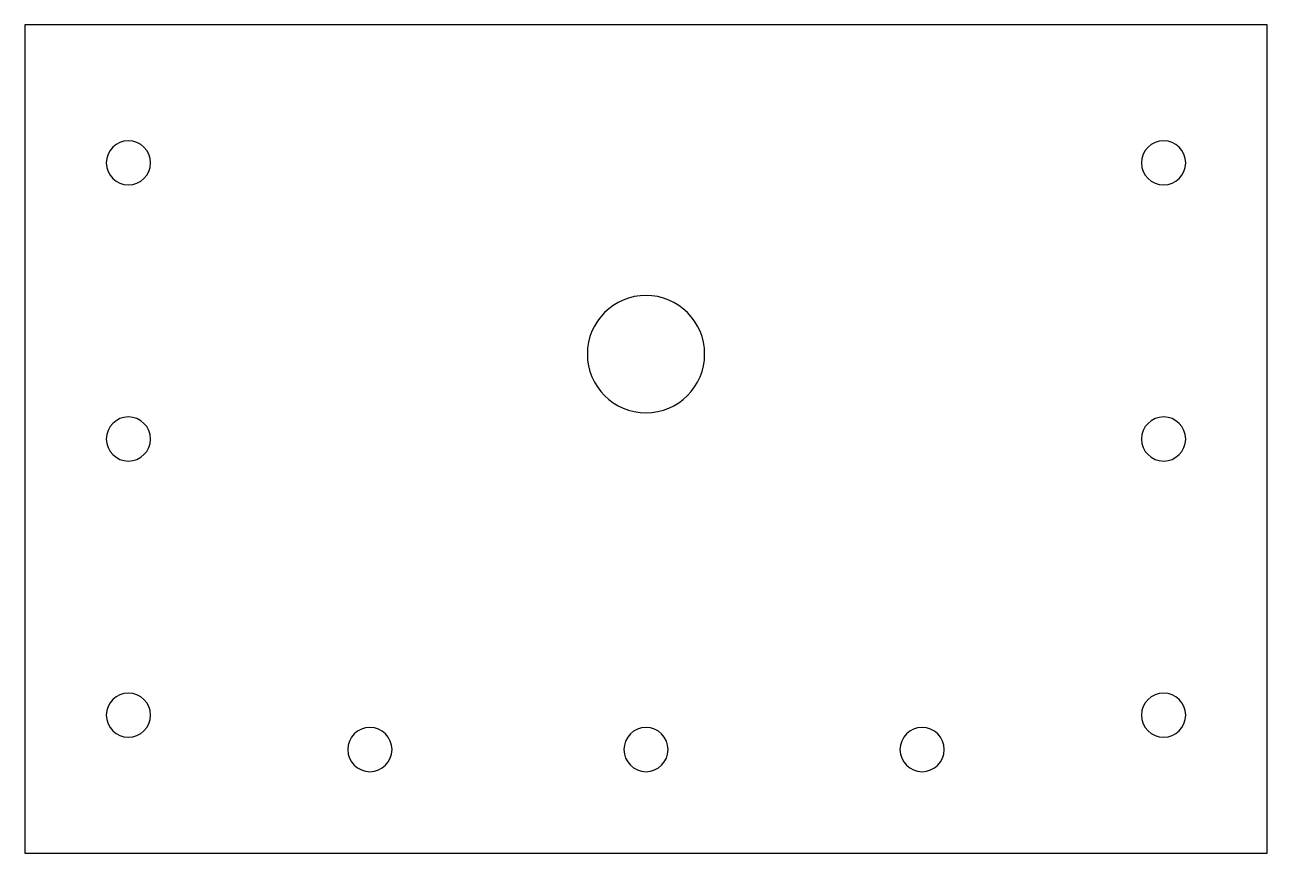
# Model space of a CAD drawing. Extents: x 15 to 105, y 60 to 120.
import ezdxf

# ---------------------------------------------------------------- set-up
doc = ezdxf.new("R2010")
doc.units = 0
doc.layers.add('C00-00-00-BLACK', color=7, linetype='CONTINUOUS')

msp = doc.modelspace()

# ---------------------------------------------------------------- linework, layer by layer
at = {"layer": 'C00-00-00-BLACK'}
for p, q in [((105, 120), (15, 120)), ((15, 120), (15, 60.0001)), ((105, 60.0001), (105, 120)), ((24.1001, 110), (24.1001, 110)), ((99.0999, 110), (99.0999, 110)), ((64.25, 96.1499), (64.25, 96.1499)), ((24.1001, 90), (24.1001, 90)), ((99.0999, 90), (99.0999, 90)), ((24.1001, 69.9999), (24.1001, 69.9999)), ((99.0999, 69.9999), (99.0999, 69.9999)), ((41.5999, 67.5001), (41.5999, 67.5001)), ((61.5999, 67.5001), (61.5999, 67.5001)), ((81.6, 67.5001), (81.6, 67.5001)), ((15, 60.0001), (105, 60.0001))]:
    msp.add_line(p, q, dxfattribs=at)
for points in [[(22.5, 111.6), (21.6165, 111.6), (20.8999, 110.884), (20.8999, 110)], [(24.1001, 110), (24.1001, 110.884), (23.3836, 111.6), (22.5, 111.6)], [(97.5, 111.6), (96.6163, 111.6), (95.9002, 110.884), (95.9002, 110)], [(99.0999, 110), (99.0999, 110.884), (98.3834, 111.6), (97.5, 111.6)], [(20.8999, 110), (20.8999, 109.117), (21.6165, 108.4), (22.5, 108.4)], [(22.5, 108.4), (23.3836, 108.4), (24.1001, 109.117), (24.1001, 110)], [(95.9002, 110), (95.9002, 109.117), (96.6163, 108.4), (97.5, 108.4)], [(97.5, 108.4), (98.3834, 108.4), (99.0999, 109.117), (99.0999, 110)], [(60.0001, 100.4), (57.6527, 100.4), (55.7502, 98.497), (55.7502, 96.1499)], [(64.25, 96.1499), (64.25, 98.497), (62.3471, 100.4), (60.0001, 100.4)], [(55.7502, 96.1499), (55.7502, 93.8029), (57.6527, 91.9), (60.0001, 91.9)], [(60.0001, 91.9), (62.3471, 91.9), (64.25, 93.8029), (64.25, 96.1499)], [(22.5, 91.6002), (21.6165, 91.6002), (20.8999, 90.8837), (20.8999, 90)], [(24.1001, 90), (24.1001, 90.8837), (23.3836, 91.6002), (22.5, 91.6002)], [(97.5, 91.6002), (96.6163, 91.6002), (95.9002, 90.8837), (95.9002, 90)], [(99.0999, 90), (99.0999, 90.8837), (98.3834, 91.6002), (97.5, 91.6002)], [(20.8999, 90), (20.8999, 89.1166), (21.6165, 88.4001), (22.5, 88.4001)], [(22.5, 88.4001), (23.3836, 88.4001), (24.1001, 89.1166), (24.1001, 90)], [(95.9002, 90), (95.9002, 89.1166), (96.6163, 88.4001), (97.5, 88.4001)], [(97.5, 88.4001), (98.3834, 88.4001), (99.0999, 89.1166), (99.0999, 90)], [(22.5, 71.6001), (21.6165, 71.6001), (20.8999, 70.8836), (20.8999, 69.9999)], [(24.1001, 69.9999), (24.1001, 70.8836), (23.3836, 71.6001), (22.5, 71.6001)], [(97.5, 71.6001), (96.6163, 71.6001), (95.9002, 70.8836), (95.9002, 69.9999)], [(99.0999, 69.9999), (99.0999, 70.8836), (98.3834, 71.6001), (97.5, 71.6001)], [(20.8999, 69.9999), (20.8999, 69.1166), (21.6165, 68.4001), (22.5, 68.4001)], [(22.5, 68.4001), (23.3836, 68.4001), (24.1001, 69.1166), (24.1001, 69.9999)], [(95.9002, 69.9999), (95.9002, 69.1166), (96.6163, 68.4001), (97.5, 68.4001)], [(97.5, 68.4001), (98.3834, 68.4001), (99.0999, 69.1166), (99.0999, 69.9999)], [(40.0001, 69.1), (39.1164, 69.1), (38.3999, 68.3835), (38.3999, 67.5001)], [(41.5999, 67.5001), (41.5999, 68.3835), (40.8834, 69.1), (40.0001, 69.1)], [(60.0001, 69.1), (59.1164, 69.1), (58.3999, 68.3835), (58.3999, 67.5001)], [(61.5999, 67.5001), (61.5999, 68.3835), (60.8834, 69.1), (60.0001, 69.1)], [(80.0001, 69.1), (79.1164, 69.1), (78.3999, 68.3835), (78.3999, 67.5001)], [(81.6, 67.5001), (81.6, 68.3835), (80.8835, 69.1), (80.0001, 69.1)], [(38.3999, 67.5001), (38.3999, 66.6164), (39.1164, 65.8999), (40.0001, 65.8999)], [(40.0001, 65.8999), (40.8834, 65.8999), (41.5999, 66.6164), (41.5999, 67.5001)], [(58.3999, 67.5001), (58.3999, 66.6164), (59.1164, 65.8999), (60.0001, 65.8999)], [(60.0001, 65.8999), (60.8834, 65.8999), (61.5999, 66.6164), (61.5999, 67.5001)], [(78.3999, 67.5001), (78.3999, 66.6164), (79.1164, 65.8999), (80.0001, 65.8999)], [(80.0001, 65.8999), (80.8835, 65.8999), (81.6, 66.6164), (81.6, 67.5001)]]:
    msp.add_open_spline(points, degree=3, dxfattribs=at)

doc.saveas('drawing.dxf')
